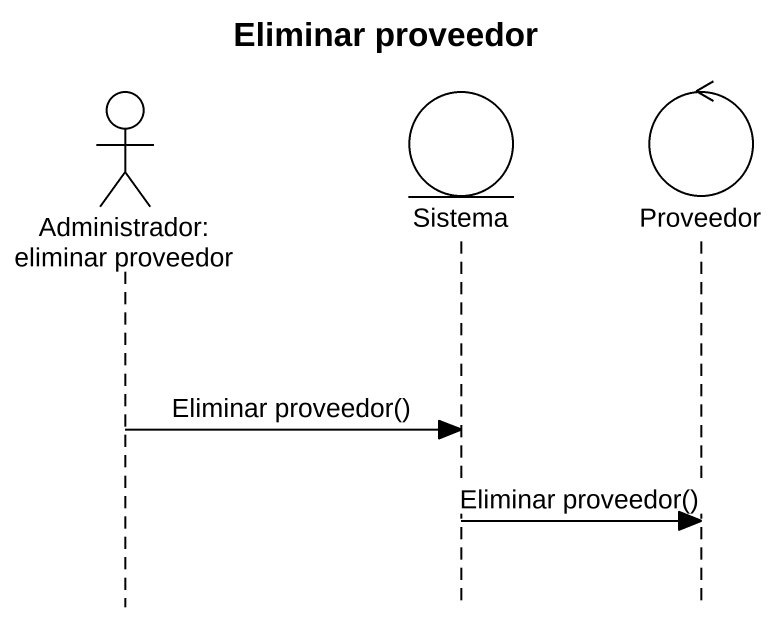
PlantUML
@startuml
title Eliminar proveedor
hide footbox
actor "Administrador: eliminar proveedor" as Administrador_eliminar
entity Sistema
control Proveedor

Administrador_eliminar -> Sistema : Eliminar proveedor()
Sistema -> Proveedor : Eliminar proveedor()
@enduml
